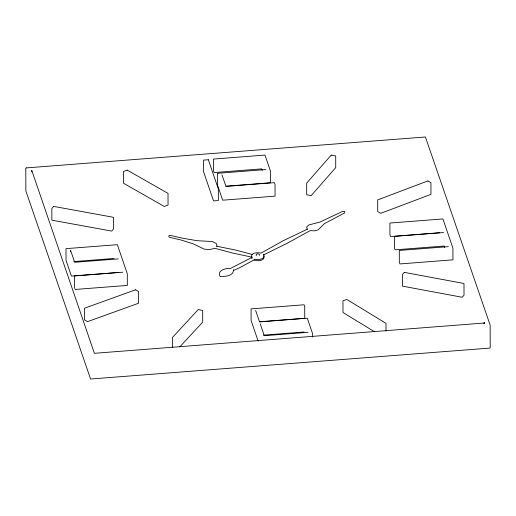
<?xml version="1.0" encoding="UTF-8"?>
<svg xmlns="http://www.w3.org/2000/svg" width="516" height="516" viewBox="0 0 516 516"><rect width="100%" height="100%" fill="white"/><g stroke="black" fill="none" stroke-linecap="round" stroke-linejoin="round"><path stroke-width="0.77" d="M216.791 246.293L216.862 244.823L216.23 243.481L212.27 241.527L197.002 240.688L182.883 238.257L170.241 235.399L168.693 235.902L169.158 237.186L181.477 240.127L193.506 243.952L204.246 249.144L209.844 249.55L214.83 248.273L232.774 253.079L251.608 257.071M251.602 256.297L251.647 258.445M179.749 346.965L202.711 322.126L202.685 310.471L198.241 309.568L172.55 337.354L172.57 347.462M484.202 323.113L484.634 322.694L483.834 323.351L484.479 323.003L94.396 353.312L31.753 170.345L31.76 171.899M263.347 255.039L287.58 243.062L310.135 230.639L314.908 230.833L318.166 229.852L324.338 223.673L344.643 212.927L344.759 211.566L342.605 211.386L319.965 222.093L308.82 224.95L306.743 226.905L307.13 229.323M307.626 229.046L283.336 240.669L260.993 253.13C257.871 252.253 250.466 252.459 251.647 257.278M265.927 169.551L217.436 173.311L217.462 184.967L222.68 200.202L275.08 196.145L275.054 184.483L274.422 182.645L225.937 186.399L221.983 174.847M225.982 186.199L270.494 182.748L270.468 171.093L264.985 155.077L213.456 159.07L213.482 170.725L214.108 172.563L261.728 168.88L262.225 170.332M439.658 232.742L390.56 236.547L389.935 234.709L389.909 223.047L442.915 218.939L452.925 248.177L452.951 259.832L399.939 263.94L399.313 262.096L399.287 250.441L448.378 246.635M443.554 232.542L394.463 236.347L394.488 248.002L395.114 249.841L444.212 246.042L444.702 247.48M73.724 261.599L114.088 258.477M118.203 258.903L74.672 262.276L70.531 250.189L70.537 251.744M118.854 272.403L71.414 276.079L66.016 260.309L65.99 248.648L117.345 244.674L127.304 273.757L127.329 285.419L75.188 289.457L74.562 287.618L74.536 275.957L122.756 272.222M259.613 321.771L304.743 318.275L304.724 306.62L304.092 304.775L251.086 308.884L251.105 320.539L258.155 341.121M263.399 335.148L304.047 332.001M308.116 332.31L264.282 335.703L260.187 323.738M216.449 246.19L235.373 250.015L252.582 254.562M254.04 260.077C257.297 261.212 265.037 261.128 263.947 256.11M374.61 331.807L342.985 312.49L342.959 300.834L346.804 299.435L385.994 323.371L386.007 331.143M263.347 254.259L263.947 254.949C265.172 259.529 258.219 259.948 255.188 259.213L241.082 267.017L233.445 270.558L233.438 269.784C233.735 276.202 224.718 276.653 220.055 276.441C216.481 270.455 226.221 267.946 230.588 268.385L252.298 257.239L252.298 258.013M259.355 255.381C260.954 254.265 255.543 252.363 256.162 255.633M255.626 310.419L259.554 321.9L307.304 318.198L312.657 333.846L312.664 336.954M53.599 206.394L51.839 208.516L51.864 220.177L111.753 231.097L113.52 228.969L113.494 217.313L53.599 206.394M404.267 272.371L402.474 274.493L402.499 286.148L462.226 297.268L464.019 295.146L463.994 283.49L404.267 272.371M331.233 155.09L306.678 183.109L306.704 194.764L311.18 195.629L335.735 167.616L335.71 155.955L331.233 155.09M26.232 167.913L25.8 168.332L25.845 190.868L90.577 379.015L489.768 348.087L490.2 347.668L490.155 325.132L425.423 136.985L26.232 167.913M127.162 170.074L123.421 171.525L123.447 183.186L164.307 206.49L168.048 205.033L168.023 193.377L127.162 170.074M427.912 180.916L377.686 199.905L377.712 211.56L380.737 213.334L430.963 194.351L430.937 182.69L427.912 180.916M135.624 289.766L84.501 308.213L84.527 319.868L87.468 321.681L138.585 303.234L138.559 291.572L135.624 289.766M208.341 159.728L203.556 160.102L203.581 171.757L213.56 200.905L218.345 200.537L218.32 188.875L208.341 159.728"/></g></svg>
